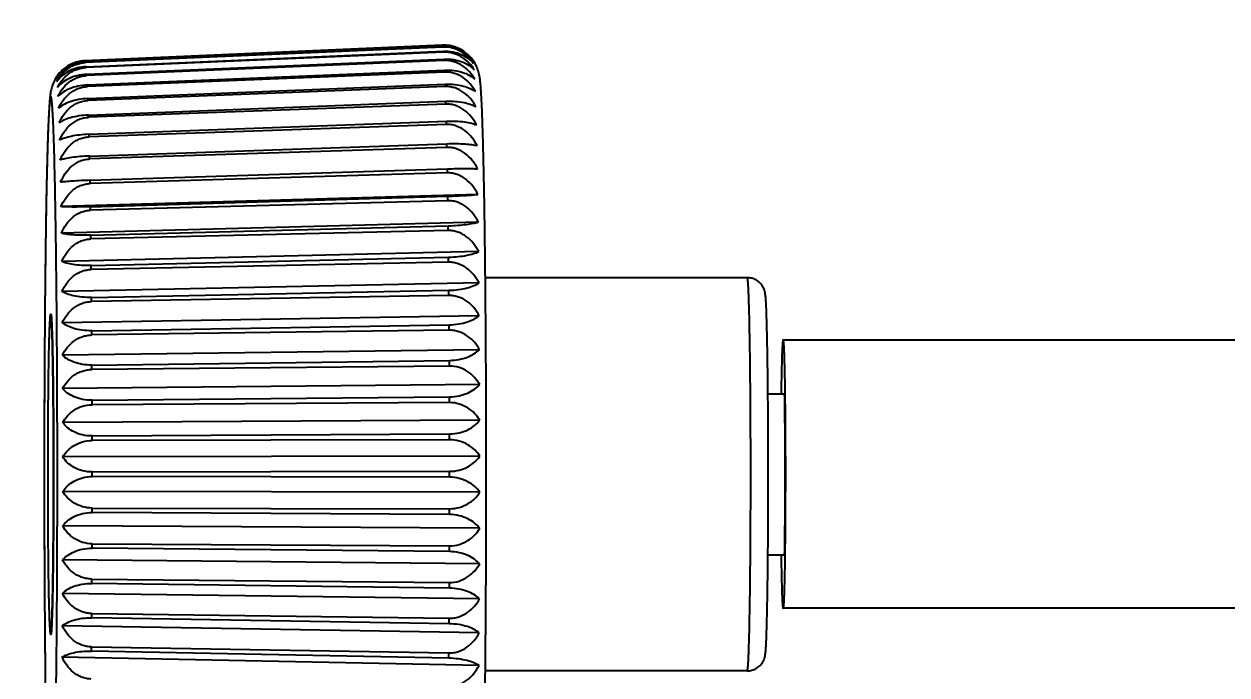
# Model space of a CAD drawing. Header units: millimetres. Extents: x 0 to 841, y 0 to 594.
# Drawn here: x 56.08 to 89.75, y 221.35 to 239.56 of the extents above; entities that cross this region are included whole.
import ezdxf

# ---------------------------------------------------------------- set-up
doc = ezdxf.new("R2010")
doc.units = ezdxf.units.MM
doc.header["$LTSCALE"] = 46.255
doc.layers.get('0').update_dxf_attribs({"linetype": 'CONTINUOUS'})
doc.layers.add('3_ALL_AXIS', color=7, linetype='CONTINUOUS')
doc.styles.get("Standard").update_dxf_attribs({"font": 'txt', "width": 0.8})
doc.dimstyles.new('DIMSTYLE_2', dxfattribs={"dimtxt": 2.5, "dimasz": 2.5, "dimexe": 2, "dimexo": 0.5, "dimtad": 1, "dimdec": 3, "dimdsep": 46, "dimtxsty": 'STANDARD', "dimblk": 'OPEN', "dimblk1": 'OPEN', "dimblk2": 'OPEN', "dimcen": 0.09, "dimadec": 0, "dimazin": 0, "dimtp": 0.5, "dimtm": 0.5, "dimtfac": 1, "dimtdec": 3, "dimtofl": 0, "dimtmove": 0, "dimatfit": 3, "dimldrblk": 'OPEN', "dimfxl": 1, "dimtolj": 1, "dimarcsym": 0})
doc.dimstyles.new('DIMSTYLE_3', dxfattribs={"dimtxt": 2.5, "dimasz": 2.5, "dimexe": 2, "dimexo": 0.5, "dimtad": 1, "dimdec": 3, "dimdsep": 46, "dimtxsty": 'STANDARD', "dimblk": 'OPEN', "dimblk1": 'OPEN', "dimblk2": 'OPEN', "dimcen": 0.09, "dimadec": 0, "dimazin": 0, "dimtp": 0.3, "dimtm": 0.3, "dimtfac": 1, "dimtdec": 3, "dimtofl": 0, "dimtmove": 0, "dimatfit": 3, "dimldrblk": 'OPEN', "dimfxl": 1, "dimtolj": 1, "dimarcsym": 0})

# ---------------------------------------------------------------- blocks, each defined once
blk = doc.blocks.new('_OPEN')
at = {"color": 0, "linetype": 'BYBLOCK'}
for p, q in [((0, 0), (-1, 0.2)), ((-1, -0.2), (0, 0)), ((-1, 0), (0, 0))]:
    blk.add_line(p, q, dxfattribs=at)
blk = doc.blocks.new('*D4')
at = {"color": 2, "linetype": 'CONTINUOUS'}
for p, q in [((98.928, 256.465), (45.306, 256.465)), ((47.306, 256.465), (47.306, 219.465)), ((47.306, 182.465), (47.306, 219.465)), ((215.98, 182.465), (45.306, 182.465))]:
    blk.add_line(p, q, dxfattribs=at)
at = {"color": 2, "linetype": 'CONTINUOUS', "xscale": 2.5, "yscale": 2.5, "zscale": 2.5}
for p, rotation in [((47.306, 256.465), 90), ((47.306, 182.465), 270)]:
    blk.add_blockref('_OPEN', p, dxfattribs=dict(at, rotation=rotation))
at = {"color": 2, "linetype": 'CONTINUOUS', "insert": (44.181, 216.465), "char_height": 2.5, "width": 10, "attachment_point": 2, "rotation": 90, "line_spacing_factor": 0.9}
blk.add_mtext('74\\P[2.9]', dxfattribs=at)
blk = doc.blocks.new('*D5')
at = {"color": 2, "linetype": 'CONTINUOUS'}
for p, q in [((98.998, 256.465), (35.381, 256.465)), ((37.381, 256.465), (37.381, 208.715)), ((37.381, 160.965), (37.381, 208.715)), ((209.211, 160.965), (35.381, 160.965))]:
    blk.add_line(p, q, dxfattribs=at)
at = {"color": 2, "linetype": 'CONTINUOUS', "xscale": 2.5, "yscale": 2.5, "zscale": 2.5}
for p, rotation in [((37.381, 256.465), 90), ((37.381, 160.965), 270)]:
    blk.add_blockref('_OPEN', p, dxfattribs=dict(at, rotation=rotation))
at = {"color": 2, "linetype": 'CONTINUOUS', "insert": (34.256, 207.715), "char_height": 2.5, "width": 10, "attachment_point": 2, "rotation": 90, "line_spacing_factor": 0.9}
blk.add_mtext('95,5\\P[3.8]', dxfattribs=at)
blk = doc.blocks.new('*D7')
at = {"color": 2, "linetype": 'CONTINUOUS'}
for p, q in [((117.517, 436.465), (24.788, 436.465)), ((26.788, 436.465), (26.788, 298.715)), ((26.788, 160.965), (26.788, 298.715)), ((209.211, 160.965), (24.788, 160.965))]:
    blk.add_line(p, q, dxfattribs=at)
at = {"color": 2, "linetype": 'CONTINUOUS', "xscale": 2.5, "yscale": 2.5, "zscale": 2.5}
for p, rotation in [((26.788, 436.465), 90), ((26.788, 160.965), 270)]:
    blk.add_blockref('_OPEN', p, dxfattribs=dict(at, rotation=rotation))
at = {"color": 2, "linetype": 'CONTINUOUS', "insert": (23.663, 297.715), "char_height": 2.5, "width": 12, "attachment_point": 2, "rotation": 90, "line_spacing_factor": 0.9}
blk.add_mtext('275,5\\P[10.8]', dxfattribs=at)

msp = doc.modelspace()

# ---------------------------------------------------------------- linework, layer by layer
at = {"color": 7, "linetype": 'CONTINUOUS'}
for p, q in [((67.78499, 238.96929), (57.78776, 238.53286)), ((57.80316, 238.49434), (67.80197, 238.93082)), ((67.80482, 238.91655), (57.80535, 238.48334)), ((57.82063, 238.36808), (67.82011, 238.80121)), ((67.82292, 238.77277), (57.8228, 238.34616)), ((67.78657, 238.96936), (67.78499, 238.96929)), ((67.80482, 238.91655), (67.80197, 238.93082)), ((57.83785, 238.15504), (67.83798, 238.58152)), ((67.84074, 238.53914), (57.83998, 238.12237)), ((57.85467, 237.85683), (67.85545, 238.27343)), ((67.85813, 238.21742), (57.85674, 237.81366)), ((57.85674, 237.81366), (57.85467, 237.85683)), ((57.87098, 237.47574), (67.87238, 237.87927)), ((67.87497, 237.81006), (57.87298, 237.42239)), ((67.87497, 237.81006), (67.87238, 237.87927)), ((57.87298, 237.42239), (57.87098, 237.47574)), ((57.88665, 237.01465), (67.88865, 237.40205)), ((67.89113, 237.32017), (67.88865, 237.40205)), ((67.89113, 237.32017), (57.88856, 236.95153)), ((56.89841, 236.78989), (56.89815, 236.79584)), ((57.88856, 236.95153), (57.88665, 237.01465)), ((57.90155, 236.47708), (67.90413, 236.8454)), ((67.90647, 236.75147), (57.90336, 236.40467)), ((67.90647, 236.75147), (67.90413, 236.8454)), ((57.90336, 236.40467), (57.90155, 236.47708)), ((57.91558, 235.86712), (67.91871, 236.21356)), ((67.9209, 236.10829), (57.91727, 235.78597)), ((67.9209, 236.10829), (67.91871, 236.21356)), ((57.91727, 235.78597), (57.91558, 235.86712)), ((57.92863, 235.18941), (67.93227, 235.51133)), ((67.93429, 235.39553), (57.93019, 235.10014)), ((67.93429, 235.39553), (67.93227, 235.51133)), ((57.93019, 235.10014), (57.92863, 235.18941)), ((68.78811, 234.79621), (57.11468, 234.45203)), ((57.9406, 234.4491), (67.94471, 234.74406)), ((67.94654, 234.61861), (67.94471, 234.74406)), ((57.94202, 234.3524), (57.9406, 234.4491)), ((67.94654, 234.61861), (57.94202, 234.3524)), ((68.79945, 234.02158), (57.12552, 233.71144)), ((57.9514, 233.65185), (67.95593, 233.91758)), ((67.95757, 233.78344), (57.95266, 233.54844)), ((67.95757, 233.78344), (67.95593, 233.91758)), ((57.95266, 233.54844), (57.9514, 233.65185)), ((68.80958, 233.19324), (57.1352, 232.9195)), ((57.96095, 232.8037), (67.96586, 233.0382)), ((67.96728, 232.89637), (67.96586, 233.0382)), ((57.96205, 232.69437), (57.96095, 232.8037)), ((67.96728, 232.89637), (57.96205, 232.69437)), ((68.8184, 232.3175), (57.14364, 232.08226)), ((57.96916, 231.91112), (67.97441, 232.11259)), ((67.97561, 231.96417), (67.97441, 232.11259)), ((57.97009, 231.7967), (57.96916, 231.91112)), ((67.97561, 231.96417), (57.97009, 231.7967)), ((68.82586, 231.40103), (57.15077, 231.20606)), ((57.97599, 230.98089), (67.98152, 231.14781)), ((67.98249, 230.99393), (57.97675, 230.86227)), ((67.98249, 230.99393), (67.98152, 231.14781)), ((57.97675, 230.86227), (57.97599, 230.98089)), ((68.83189, 230.4508), (57.15654, 230.2976)), ((57.98138, 230.02011), (67.98713, 230.1512)), ((57.98195, 229.89817), (57.98138, 230.02011)), ((67.98787, 229.99302), (57.98195, 229.89817)), ((67.98787, 229.99302), (67.98713, 230.1512)), ((68.83646, 229.47404), (57.1609, 229.36377)), ((57.98528, 229.03607), (67.99121, 229.13035)), ((57.98567, 228.91175), (57.98528, 229.03607)), ((67.9917, 228.96907), (67.99121, 229.13035)), ((76.90539, 229.21521), (77.36193, 229.21521)), ((67.9917, 228.96907), (57.98567, 228.91175)), ((68.83953, 228.47818), (57.16383, 228.41169)), ((57.98768, 228.03628), (67.99372, 228.09301)), ((57.98787, 227.91052), (57.98768, 228.03628)), ((67.99397, 227.92987), (67.99372, 228.09301)), ((67.99397, 227.92987), (57.98787, 227.91052)), ((68.84106, 227.47082), (57.1653, 227.44859)), ((57.98854, 227.02833), (67.99464, 227.04709)), ((57.98855, 226.96521), (57.98854, 227.02833)), ((57.98854, 226.90209), (57.98855, 226.96521)), ((67.99464, 226.96521), (67.99464, 227.04709)), ((67.99464, 226.88333), (67.99464, 226.96521)), ((67.99464, 226.88333), (57.98854, 226.90209)), ((68.84106, 226.4596), (57.1653, 226.48182)), ((57.98768, 225.89414), (57.98787, 226.0199)), ((57.98787, 226.0199), (67.99397, 226.00055)), ((67.99372, 225.83741), (67.99397, 226.00055)), ((67.99372, 225.83741), (57.98768, 225.89414)), ((68.83953, 225.45223), (57.16383, 225.51873)), ((57.98528, 224.89435), (57.98567, 225.01867)), ((57.98567, 225.01867), (67.9917, 224.96135)), ((67.99121, 224.80007), (67.9917, 224.96135)), ((67.99121, 224.80007), (57.98528, 224.89435)), ((76.90539, 224.71521), (77.36193, 224.71521)), ((68.83646, 224.45638), (57.1609, 224.56665)), ((57.98138, 223.91031), (57.98195, 224.03225)), ((57.98195, 224.03225), (67.98787, 223.9374)), ((67.98713, 223.77921), (67.98787, 223.9374)), ((68.83189, 223.47962), (57.15654, 223.63282)), ((67.98713, 223.77921), (57.98138, 223.91031)), ((57.97599, 222.94953), (57.97675, 223.06815)), ((67.98152, 222.7826), (57.97599, 222.94953)), ((57.97675, 223.06815), (67.98249, 222.93649)), ((67.98152, 222.7826), (67.98249, 222.93649)), ((68.82586, 222.52939), (57.15077, 222.72435)), ((57.96916, 222.0193), (57.97009, 222.13371)), ((67.97441, 221.81782), (57.96916, 222.0193)), ((57.97009, 222.13371), (67.97561, 221.96624)), ((67.97441, 221.81782), (67.97561, 221.96624)), ((68.8184, 221.61292), (57.14364, 221.84816))]:
    msp.add_line(p, q, dxfattribs=at)
for centre, radius, start, end in [((67.82991, 237.97414), 0.99616, 83.498348, 92.49369), ((64.11604, 238.42023), 3.72361, 5.43273, 5.872437), ((67.82977, 237.97251), 0.9978, 81.717517, 83.501326), ((67.82946, 237.97064), 0.9997, 76.629766, 81.715154), ((67.83001, 237.973), 0.99727, 76.410524, 76.628949), ((57.33462, 238.39516), 0.47892, 10.610265, 11.95251), ((55.71318, 237.77051), 12.15189, 3.626463, 3.826731), ((67.82486, 237.96113), 1.01057, 35.263323, 35.380226), ((54.26407, 238.005), 3.57505, 5.476064, 5.829103), ((46.18246, 237.37948), 11.68116, 3.646297, 3.806898), ((40.01837, 236.91057), 27.87042, 2.687596, 2.802874), ((57.83328, 237.52453), 1.00974, 148.294889, 149.026318)]:
    msp.add_arc(centre, radius, start, end, dxfattribs=at)
for points, knots in [([(67.80197, 238.93082), (67.89218, 238.93476), (68.06853, 238.92049), (68.30871, 238.83787), (68.50445, 238.71034), (68.60608, 238.60202), (68.64778, 238.54553)], [0, 0, 0, 0, 0.280692, 0.54309921, 0.78172855, 1, 1, 1, 1]), ([(68.66536, 238.4574), (68.62234, 238.52299), (68.51947, 238.64873), (68.35533, 238.77388), (68.20233, 238.84939), (68.03268, 238.90599), (67.89562, 238.92048), (67.80482, 238.91655)], [0, 0, 0, 0, 0.23108152, 0.47431854, 0.60155884, 0.73227322, 1, 1, 1, 1]), ([(67.82011, 238.80121), (67.91022, 238.80512), (68.08522, 238.79315), (68.32452, 238.72038), (68.52018, 238.6069), (68.62324, 238.50875), (68.66536, 238.4574)], [0, 0, 0, 0, 0.28687393, 0.5521962, 0.78875957, 1, 1, 1, 1]), ([(68.68275, 238.2818), (68.64009, 238.35124), (68.53835, 238.48438), (68.33952, 238.64708), (68.09528, 238.75559), (67.91381, 238.77665), (67.82292, 238.77277)], [0, 0, 0, 0, 0.23603371, 0.48100892, 0.73654686, 1, 1, 1, 1]), ([(68.64778, 238.54553), (68.6157, 238.59078), (68.54231, 238.67838), (68.40815, 238.79237), (68.24757, 238.88533), (68.12735, 238.92712), (68.06433, 238.94236)], [0, 0, 0, 0, 0.23112595, 0.47368477, 0.72986686, 1, 1, 1, 1]), ([(57.78651, 238.53303), (57.7026, 238.52937), (57.53547, 238.5008), (57.30558, 238.39793), (57.11358, 238.24652), (57.01457, 238.12051), (56.97422, 238.05519)], [0, 0, 0, 0, 0.2575463, 0.51349154, 0.76457272, 1, 1, 1, 1]), ([(56.98052, 238.03655), (57.0166, 238.10118), (57.10667, 238.2271), (57.28962, 238.3843), (57.5218, 238.49696), (57.69746, 238.52892), (57.78776, 238.53286)], [0, 0, 0, 0, 0.22486719, 0.46564348, 0.72540742, 1, 1, 1, 1]), ([(57.80316, 238.49434), (57.71263, 238.49039), (57.537, 238.46056), (57.3024, 238.35728), (57.11452, 238.21325), (57.01912, 238.09654), (56.98052, 238.03655)], [0, 0, 0, 0, 0.27861509, 0.54101463, 0.7806598, 1, 1, 1, 1]), ([(56.99733, 237.95229), (57.03325, 238.02118), (57.12243, 238.15522), (57.30512, 238.32402), (57.53776, 238.44521), (57.71486, 238.47942), (57.80535, 238.48334)], [0, 0, 0, 0, 0.23071719, 0.47355193, 0.73102222, 1, 1, 1, 1]), ([(67.83798, 238.58152), (67.92802, 238.58536), (68.10174, 238.57573), (68.34003, 238.51321), (68.5354, 238.41465), (68.64007, 238.32762), (68.68275, 238.2818)], [0, 0, 0, 0, 0.29326585, 0.56171561, 0.79623507, 1, 1, 1, 1]), ([(68.69979, 238.02008), (68.65745, 238.09289), (68.55668, 238.23245), (68.35868, 238.4044), (68.15554, 238.50019), (67.97831, 238.53719), (67.88653, 238.54105), (67.84074, 238.53914)], [0, 0, 0, 0, 0.23994257, 0.48611671, 0.73976764, 0.86944649, 1, 1, 1, 1]), ([(69.02082, 226.96521), (69.02082, 227.67897), (69.01847, 229.0794), (69.00796, 231.11338), (68.99339, 232.72287), (68.9782, 233.91295), (68.96574, 234.7123), (68.95201, 235.4385), (68.93712, 236.08505), (68.92123, 236.64656), (68.90441, 237.1193), (68.88888, 237.45695), (68.87522, 237.68265), (68.86495, 237.82171), (68.85311, 237.94785), (68.83591, 238.08203), (68.8065, 238.22171), (68.74839, 238.38422), (68.69025, 238.48765), (68.65, 238.54457)], [0, 0, 0, 0, 0.18423561, 0.36147952, 0.52501751, 0.5996925, 0.66868933, 0.73137076, 0.78717271, 0.83562027, 0.87636499, 0.90927099, 0.92286305, 0.93472889, 0.94526157, 0.95556211, 0.96963992, 0.98200514, 1, 1, 1, 1]), ([(57.82063, 238.36808), (57.73027, 238.36417), (57.55599, 238.33693), (57.32183, 238.2437), (57.13352, 238.11375), (57.03646, 238.00714), (56.99733, 237.95229)], [0, 0, 0, 0, 0.28500114, 0.55024614, 0.78770024, 1, 1, 1, 1]), ([(57.01394, 237.78441), (57.04976, 237.8571), (57.13821, 237.99825), (57.28892, 238.14603), (57.43384, 238.23986), (57.55548, 238.2957), (57.68628, 238.33311), (57.77709, 238.34421), (57.8228, 238.34616)], [0, 0, 0, 0, 0.23541728, 0.47972656, 0.6062476, 0.73552284, 0.86707721, 1, 1, 1, 1]), ([(57.83785, 238.15504), (57.74765, 238.15119), (57.57469, 238.12669), (57.34113, 238.04408), (57.15261, 237.92923), (57.05373, 237.8337), (57.01394, 237.78441)], [0, 0, 0, 0, 0.29176511, 0.56010251, 0.79531133, 1, 1, 1, 1]), ([(57.03024, 237.5342), (57.06601, 237.61017), (57.15404, 237.7575), (57.3361, 237.94527), (57.53002, 238.05751), (57.70322, 238.10902), (57.79424, 238.12046), (57.83998, 238.12237)], [0, 0, 0, 0, 0.23981458, 0.48585764, 0.73950053, 0.86926791, 1, 1, 1, 1]), ([(67.85545, 238.27343), (67.94542, 238.27718), (68.11823, 238.26976), (68.41135, 238.20578), (68.60547, 238.10676), (68.69979, 238.02008)], [0, 0, 0, 0, 0.3003684, 0.57270733, 1, 1, 1, 1]), ([(68.71638, 237.67422), (68.6743, 237.7499), (68.57438, 237.89488), (68.37705, 238.0747), (68.17349, 238.17573), (67.99584, 238.21496), (67.90393, 238.21927), (67.85813, 238.21742)], [0, 0, 0, 0, 0.24334315, 0.4907137, 0.74298371, 0.87118425, 1, 1, 1, 1]), ([(56.96752, 238.04419), (56.93585, 237.99143), (56.89095, 237.89847), (56.84524, 237.75341), (56.82085, 237.62682), (56.8054, 237.50026), (56.79429, 237.37764), (56.78455, 237.24193), (56.77155, 237.02236), (56.75673, 236.6951), (56.74068, 236.23825), (56.72553, 235.69718), (56.71134, 235.07549), (56.69825, 234.3783), (56.68639, 233.61179), (56.67193, 232.47202), (56.65806, 230.93187), (56.64806, 228.98652), (56.64582, 227.64753), (56.64582, 226.96521)], [0, 0, 0, 0, 0.0166166, 0.02768955, 0.0410013, 0.0513589, 0.06211531, 0.0742426, 0.08809987, 0.1215092, 0.16270306, 0.21154029, 0.26767187, 0.33062499, 0.399839, 0.47468124, 0.63842571, 0.81574981, 1, 1, 1, 1]), ([(57.85467, 237.85683), (57.76464, 237.85308), (57.59271, 237.83129), (57.30469, 237.74306), (57.11837, 237.6283), (57.03024, 237.5342)], [0, 0, 0, 0, 0.29940572, 0.57163227, 1, 1, 1, 1]), ([(57.0461, 237.20354), (57.08186, 237.28228), (57.16955, 237.43474), (57.35144, 237.6298), (57.54602, 237.74681), (57.71979, 237.80014), (57.81098, 237.81181), (57.85674, 237.81366)], [0, 0, 0, 0, 0.24329429, 0.49065123, 0.74294013, 0.87115646, 1, 1, 1, 1]), ([(67.87238, 237.87927), (67.96231, 237.8829), (68.13384, 237.87792), (68.37002, 237.83662), (68.56408, 237.76967), (68.67212, 237.70771), (68.71638, 237.67422)], [0, 0, 0, 0, 0.30573459, 0.58062168, 0.81146844, 1, 1, 1, 1]), ([(68.73237, 237.24687), (68.69053, 237.32489), (68.59132, 237.4743), (68.39461, 237.66056), (68.19079, 237.76597), (68.01279, 237.80712), (67.92078, 237.81184), (67.87497, 237.81006)], [0, 0, 0, 0, 0.24605009, 0.49440077, 0.74558372, 0.87259393, 1, 1, 1, 1]), ([(56.89815, 236.79584), (56.89494, 236.86844), (56.88859, 237.00124), (56.8781, 237.18162), (56.86749, 237.3242), (56.85813, 237.41915), (56.85001, 237.47573), (56.84524, 237.50106), (56.84118, 237.51636), (56.83848, 237.52433), (56.83576, 237.52985), (56.83307, 237.53347), (56.82933, 237.53436), (56.82619, 237.53161), (56.82359, 237.52706), (56.82085, 237.52013), (56.81813, 237.51086), (56.81538, 237.49916), (56.81262, 237.48503), (56.80867, 237.46138), (56.8039, 237.42572), (56.79845, 237.37565), (56.79302, 237.31596), (56.78759, 237.2467), (56.78219, 237.16793), (56.77683, 237.07972), (56.77151, 236.98215), (56.76419, 236.83364), (56.75533, 236.62534), (56.74531, 236.34875), (56.73559, 236.03746), (56.72619, 235.69259), (56.71717, 235.31544), (56.70529, 234.75215), (56.69185, 233.97874), (56.67816, 232.97574), (56.66666, 231.88388), (56.65752, 230.71929), (56.65089, 229.4992), (56.64687, 228.24164), (56.64597, 227.39279), (56.64597, 226.96521)], [0, 0, 0, 0, 0.01925497, 0.03523185, 0.04787449, 0.05714238, 0.06050453, 0.06302011, 0.06396354, 0.06470118, 0.06524048, 0.06560193, 0.06585419, 0.06615387, 0.06661122, 0.06726059, 0.06811327, 0.06917391, 0.07044475, 0.07192698, 0.07552745, 0.07997619, 0.08527142, 0.09140943, 0.09838529, 0.10619326, 0.11482629, 0.1242769, 0.14559549, 0.17007148, 0.19761514, 0.22812512, 0.26148893, 0.29758342, 0.37742165, 0.46646103, 0.56338599, 0.66676429, 0.77506808, 0.88669622, 1, 1, 1, 1]), ([(57.87098, 237.47574), (57.78109, 237.47211), (57.61055, 237.45335), (57.37846, 237.39321), (57.19036, 237.31087), (57.08758, 237.24044), (57.0461, 237.20354)], [0, 0, 0, 0, 0.3055829, 0.58048601, 0.81138423, 1, 1, 1, 1]), ([(57.06139, 236.79497), (57.09718, 236.87593), (57.18455, 237.03243), (57.33617, 237.1996), (57.4826, 237.30534), (57.6046, 237.36754), (57.73587, 237.40882), (57.8272, 237.42061), (57.87298, 237.42239)], [0, 0, 0, 0, 0.24585587, 0.49407675, 0.61958526, 0.74585774, 0.87274906, 1, 1, 1, 1]), ([(67.88865, 237.40205), (67.97855, 237.40553), (68.14924, 237.40286), (68.38446, 237.37235), (68.5776, 237.32162), (68.68712, 237.27348), (68.73237, 237.24687)], [0, 0, 0, 0, 0.31118234, 0.58903363, 0.81843078, 1, 1, 1, 1]), ([(68.74765, 236.74126), (68.70602, 236.82108), (68.60752, 236.97385), (68.4437, 237.13327), (68.28952, 237.23028), (68.16315, 237.28456), (68.02903, 237.31677), (67.93694, 237.32186), (67.89113, 237.32017)], [0, 0, 0, 0, 0.2478835, 0.49679688, 0.62207397, 0.74774844, 0.87376389, 1, 1, 1, 1]), ([(57.01488, 226.96521), (57.01488, 228.00068), (57.01107, 229.52509), (56.99774, 231.50455), (56.98433, 232.85966), (56.96765, 234.08387), (56.94817, 235.14999), (56.92635, 236.03436), (56.9085, 236.56063), (56.89841, 236.78989)], [0, 0, 0, 0, 0.3161476, 0.46542812, 0.60437569, 0.72990615, 0.83923395, 0.92993457, 1, 1, 1, 1]), ([(57.88665, 237.01465), (57.7969, 237.01117), (57.62736, 236.99537), (57.39602, 236.94686), (57.20851, 236.88143), (57.10394, 236.82497), (57.06139, 236.79497)], [0, 0, 0, 0, 0.31201873, 0.59008539, 0.81911671, 1, 1, 1, 1]), ([(57.076, 236.31158), (57.11185, 236.39419), (57.19914, 236.55371), (57.35102, 236.72467), (57.49781, 236.8327), (57.61993, 236.89608), (57.75132, 236.93801), (57.84276, 236.94984), (57.88856, 236.95153)], [0, 0, 0, 0, 0.24788408, 0.49688062, 0.62219676, 0.74788312, 0.87385928, 1, 1, 1, 1]), ([(67.90413, 236.8454), (67.99402, 236.84871), (68.16408, 236.84832), (68.39849, 236.82863), (68.59075, 236.79415), (68.70139, 236.76044), (68.74765, 236.74126)], [0, 0, 0, 0, 0.31560885, 0.59595558, 0.82426257, 1, 1, 1, 1]), ([(68.76211, 236.16125), (68.72065, 236.24231), (68.62262, 236.39745), (68.45904, 236.55995), (68.30487, 236.65902), (68.17856, 236.71452), (68.04444, 236.74763), (67.9523, 236.75306), (67.90647, 236.75147)], [0, 0, 0, 0, 0.24921014, 0.49863718, 0.6237921, 0.7490857, 0.8744975, 1, 1, 1, 1]), ([(57.90155, 236.47708), (57.81192, 236.47378), (57.64319, 236.46097), (57.41253, 236.42423), (57.2257, 236.37585), (57.11969, 236.33412), (57.076, 236.31158)], [0, 0, 0, 0, 0.31759739, 0.59844707, 0.82593535, 1, 1, 1, 1]), ([(57.08982, 235.75706), (57.12575, 235.84076), (57.21308, 236.00222), (57.36523, 236.17558), (57.51232, 236.28501), (57.63454, 236.34906), (57.76604, 236.39131), (57.85756, 236.40308), (57.90336, 236.40467)], [0, 0, 0, 0, 0.24924369, 0.49874018, 0.62392123, 0.74921616, 0.87458839, 1, 1, 1, 1]), ([(67.91871, 236.21356), (68.00861, 236.21667), (68.17828, 236.21854), (68.41209, 236.20965), (68.60366, 236.19136), (68.71498, 236.17245), (68.76211, 236.16125)], [0, 0, 0, 0, 0.31864232, 0.60077628, 0.82840105, 1, 1, 1, 1]), ([(68.77563, 235.51125), (68.73431, 235.593), (68.63663, 235.74946), (68.4733, 235.91373), (68.3192, 236.01402), (68.19298, 236.07031), (68.0589, 236.10404), (67.96673, 236.10977), (67.9209, 236.10829)], [0, 0, 0, 0, 0.24990515, 0.49960757, 0.62470025, 0.74979227, 0.87488799, 1, 1, 1, 1]), ([(57.91558, 235.86712), (57.82605, 235.86402), (57.6579, 235.85424), (57.42776, 235.82934), (57.24152, 235.79803), (57.13453, 235.77152), (57.08982, 235.75706)], [0, 0, 0, 0, 0.32185728, 0.60483517, 0.83118428, 1, 1, 1, 1]), ([(57.10275, 235.13564), (57.13878, 235.21981), (57.22624, 235.38212), (57.37866, 235.55648), (57.52599, 235.66642), (57.64832, 235.73064), (57.77991, 235.77287), (57.87147, 235.7845), (57.91727, 235.78597)], [0, 0, 0, 0, 0.24988141, 0.49962188, 0.62473777, 0.74984148, 0.87492369, 1, 1, 1, 1]), ([(67.93227, 235.51133), (68.10173, 235.51678), (68.33525, 235.52116), (68.61643, 235.51805), (68.72802, 235.51405), (68.77563, 235.51125)], [0, 0, 0, 0, 0.60299889, 0.83037731, 1, 1, 1, 1]), ([(68.78811, 234.79621), (68.74692, 234.87808), (68.64947, 235.03479), (68.48639, 235.19948), (68.33246, 235.30019), (68.20632, 235.35681), (68.0723, 235.39091), (67.98013, 235.39688), (67.93429, 235.39553)], [0, 0, 0, 0, 0.24992295, 0.49965939, 0.6247638, 0.74985575, 0.87493226, 1, 1, 1, 1]), ([(57.92863, 235.18941), (57.76079, 235.18401), (57.53075, 235.17358), (57.25559, 235.15253), (57.14812, 235.14147), (57.10275, 235.13564)], [0, 0, 0, 0, 0.60855861, 0.83423283, 1, 1, 1, 1]), ([(57.11468, 234.45203), (57.15083, 234.53609), (57.23854, 234.69816), (57.39123, 234.87211), (57.53873, 234.98165), (57.66116, 235.04554), (57.79282, 235.08742), (57.88439, 235.09879), (57.93019, 235.10014)], [0, 0, 0, 0, 0.24986896, 0.49957744, 0.62468107, 0.7497833, 0.87488234, 1, 1, 1, 1]), ([(67.94471, 234.74406), (68.11435, 234.74906), (68.34803, 234.7591), (68.62904, 234.77957), (68.74055, 234.79047), (68.78811, 234.79621)], [0, 0, 0, 0, 0.60240017, 0.82996079, 1, 1, 1, 1]), ([(57.9406, 234.4491), (57.77292, 234.44416), (57.54303, 234.4404), (57.26767, 234.44451), (57.16011, 234.44898), (57.11468, 234.45203)], [0, 0, 0, 0, 0.60917735, 0.8346624, 1, 1, 1, 1]), ([(68.79945, 234.02158), (68.75835, 234.10298), (68.66102, 234.2589), (68.49822, 234.42267), (68.34451, 234.52295), (68.21848, 234.57946), (68.08453, 234.61365), (67.99239, 234.61983), (67.94654, 234.61861)], [0, 0, 0, 0, 0.24928107, 0.4988093, 0.62399318, 0.74927808, 0.87462931, 1, 1, 1, 1]), ([(57.12552, 233.71144), (57.16183, 233.7948), (57.24988, 233.95553), (57.40285, 234.12767), (57.55045, 234.23591), (57.67298, 234.29897), (57.80468, 234.34015), (57.89622, 234.35118), (57.94202, 234.3524)], [0, 0, 0, 0, 0.24918292, 0.49859076, 0.62374109, 0.74903533, 0.87446009, 1, 1, 1, 1]), ([(57.9514, 233.65185), (57.86199, 233.64947), (57.69408, 233.64895), (57.4639, 233.65976), (57.27762, 233.67967), (57.17038, 233.69967), (57.12552, 233.71144)], [0, 0, 0, 0, 0.3232663, 0.60658655, 0.83238015, 1, 1, 1, 1]), ([(67.95593, 233.91758), (68.04598, 233.91997), (68.21593, 233.92851), (68.44977, 233.95175), (68.64136, 233.98181), (68.75246, 234.00752), (68.79945, 234.02158)], [0, 0, 0, 0, 0.31727087, 0.59907553, 0.82723147, 1, 1, 1, 1]), ([(68.80958, 233.19324), (68.76854, 233.27362), (68.67121, 233.42768), (68.50869, 233.58919), (68.35528, 233.68823), (68.22935, 233.74419), (68.0955, 233.77819), (68.00342, 233.78451), (67.95757, 233.78344)], [0, 0, 0, 0, 0.24797599, 0.49705434, 0.62238623, 0.74805774, 0.87397814, 1, 1, 1, 1]), ([(57.1352, 232.9195), (57.17167, 233.00159), (57.26017, 233.15989), (57.41341, 233.32883), (57.56105, 233.43487), (57.68367, 233.4966), (57.8154, 233.53677), (57.90688, 233.54736), (57.95266, 233.54844)], [0, 0, 0, 0, 0.24781493, 0.49665465, 0.62191341, 0.74759594, 0.87365702, 1, 1, 1, 1]), ([(67.96586, 233.0382), (68.05599, 233.04031), (68.2265, 233.05101), (68.46091, 233.08489), (68.65317, 233.13102), (68.76346, 233.17133), (68.80958, 233.19324)], [0, 0, 0, 0, 0.31347561, 0.59332676, 0.82248693, 1, 1, 1, 1]), ([(57.96095, 232.8037), (57.87151, 232.8016), (57.70316, 232.8042), (57.4724, 232.82701), (57.28546, 232.86409), (57.17905, 232.89952), (57.1352, 232.9195)], [0, 0, 0, 0, 0.31977822, 0.60112384, 0.82773195, 1, 1, 1, 1]), ([(57.14364, 232.08226), (57.1803, 232.16249), (57.26936, 232.31729), (57.42286, 232.48165), (57.57045, 232.58463), (57.69316, 232.64455), (57.82489, 232.68337), (57.91628, 232.69345), (57.96205, 232.69437)], [0, 0, 0, 0, 0.24575037, 0.49375668, 0.61919033, 0.74546213, 0.87247286, 1, 1, 1, 1]), ([(68.8184, 232.3175), (68.7774, 232.3963), (68.67983, 232.54749), (68.48529, 232.73724), (68.28272, 232.84639), (68.10514, 232.89086), (68.01314, 232.8973), (67.96728, 232.89637)], [0, 0, 0, 0, 0.24618131, 0.49475314, 0.74600686, 0.87288477, 1, 1, 1, 1]), ([(76.91472, 226.96521), (76.91472, 227.31043), (76.91351, 227.98602), (76.90894, 228.81673), (76.9034, 229.44839), (76.89852, 229.88538), (76.89288, 230.29098), (76.88655, 230.66092), (76.8796, 230.99139), (76.87209, 231.27918), (76.86412, 231.52194), (76.85563, 231.71896), (76.84761, 231.85552), (76.83972, 231.94619), (76.83189, 232.01215), (76.81893, 232.07926), (76.79344, 232.15703), (76.7495, 232.2424), (76.67562, 232.33169), (76.57477, 232.40616), (76.45575, 232.45421), (76.37016, 232.46521), (76.32746, 232.46521)], [0, 0, 0, 0, 0.17894494, 0.35018958, 0.43060347, 0.50638146, 0.57671609, 0.64086582, 0.69816614, 0.74805165, 0.79009193, 0.82406911, 0.850271, 0.86098926, 0.87124171, 0.88469737, 0.89633385, 0.91356405, 0.93415359, 0.95584072, 0.97786538, 1, 1, 1, 1]), ([(76.42344, 226.96521), (76.42344, 227.32287), (76.42255, 227.85507), (76.4195, 228.55665), (76.41635, 229.06321), (76.41236, 229.54957), (76.40756, 230.01104), (76.40201, 230.44318), (76.39576, 230.84182), (76.38888, 231.20313), (76.38143, 231.52363), (76.37457, 231.76376), (76.36873, 231.93317), (76.36446, 232.04248), (76.36011, 232.13956), (76.35569, 232.22418), (76.35123, 232.29613), (76.34674, 232.35525), (76.34227, 232.40138), (76.33826, 232.4317), (76.33492, 232.44927), (76.33255, 232.45769), (76.33067, 232.46282), (76.32842, 232.46521), (76.32746, 232.46521)], [0, 0, 0, 0, 0.19494876, 0.29007534, 0.38240874, 0.47106073, 0.55517778, 0.63395028, 0.70662013, 0.77248818, 0.83092105, 0.88135743, 0.90342281, 0.92331389, 0.94098379, 0.95639023, 0.96949771, 0.98027632, 0.98870374, 0.99476749, 0.99691445, 0.99847776, 0.99947673, 1, 1, 1, 1]), ([(57.96916, 231.91112), (57.87968, 231.90931), (57.71064, 231.91506), (57.47911, 231.94988), (57.29137, 232.00422), (57.18633, 232.05467), (57.14364, 232.08226)], [0, 0, 0, 0, 0.31474619, 0.59336018, 0.8212475, 1, 1, 1, 1]), ([(67.97441, 232.11259), (68.06463, 232.11441), (68.23593, 232.12724), (68.47111, 232.17169), (68.66418, 232.23385), (68.77328, 232.28831), (68.8184, 232.3175)], [0, 0, 0, 0, 0.30848644, 0.58577597, 0.81628977, 1, 1, 1, 1]), ([(57.15077, 231.20606), (57.18764, 231.28388), (57.2775, 231.43417), (57.46228, 231.62495), (57.65861, 231.73728), (57.83307, 231.78644), (57.92435, 231.79594), (57.97009, 231.7967)], [0, 0, 0, 0, 0.24314826, 0.49024169, 0.74244185, 0.87081301, 1, 1, 1, 1]), ([(68.82586, 231.40103), (68.78486, 231.47769), (68.68704, 231.62495), (68.49246, 231.80922), (68.29048, 231.91501), (68.11336, 231.95845), (68.02147, 231.96494), (67.97561, 231.96417)], [0, 0, 0, 0, 0.2435167, 0.4911576, 0.74350372, 0.8715389, 1, 1, 1, 1]), ([(56.75218, 226.96521), (56.75218, 227.29776), (56.75343, 227.9462), (56.75815, 228.7413), (56.76388, 229.34053), (56.76889, 229.74885), (56.77465, 230.12215), (56.78107, 230.45575), (56.78714, 230.70697), (56.79237, 230.88499), (56.79624, 231.00028), (56.8002, 231.10288), (56.80425, 231.19245), (56.80836, 231.26873), (56.812, 231.32385), (56.81502, 231.36112), (56.81715, 231.3839), (56.81929, 231.40322), (56.82141, 231.41904), (56.82355, 231.43139), (56.82536, 231.43943), (56.82703, 231.44416), (56.82809, 231.44662), (56.83045, 231.44921), (56.83277, 231.44659), (56.83384, 231.44411), (56.83551, 231.43937), (56.83732, 231.4313), (56.83946, 231.41892), (56.84158, 231.40307), (56.84468, 231.37498), (56.84659, 231.35215), (56.84785, 231.33577)], [0, 0, 0, 0, 0.21682099, 0.42277308, 0.51841, 0.60752915, 0.68901046, 0.76183, 0.82507318, 0.85285092, 0.87794706, 0.90028359, 0.91979058, 0.93640802, 0.95008571, 0.95580915, 0.96078388, 0.96500713, 0.96847706, 0.97119453, 0.97316477, 0.97387487, 0.97440843, 0.97501816, 0.97563209, 0.97616864, 0.97688189, 0.97885862, 0.98158264, 0.98505915, 0.98928898, 1, 1, 1, 1]), ([(56.90859, 226.96521), (56.90859, 227.23094), (56.90778, 227.75386), (56.90418, 228.51715), (56.89831, 229.23048), (56.8904, 229.87073), (56.882, 230.34877), (56.87419, 230.67898), (56.86838, 230.88212), (56.86233, 231.05235), (56.8564, 231.1869), (56.85065, 231.28009), (56.84697, 231.32805), (56.84497, 231.3437)], [0, 0, 0, 0, 0.18202843, 0.35820843, 0.52286996, 0.67068741, 0.79681691, 0.85038216, 0.89694945, 0.93603046, 0.96706865, 0.98919337, 1, 1, 1, 1]), ([(56.84785, 231.33577), (56.85037, 231.30268), (56.85501, 231.22639), (56.86389, 231.03479), (56.87363, 230.72521), (56.88371, 230.27629), (56.89241, 229.73383), (56.89951, 229.11315), (56.90666, 228.18151), (56.90867, 227.45872), (56.90867, 226.96521)], [0, 0, 0, 0, 0.0227743, 0.05244937, 0.13163114, 0.23532717, 0.36061507, 0.50395909, 0.66131226, 1, 1, 1, 1]), ([(67.98152, 231.14781), (68.07184, 231.14932), (68.24411, 231.16425), (68.48019, 231.21912), (68.67406, 231.29718), (68.78168, 231.36509), (68.82586, 231.40103)], [0, 0, 0, 0, 0.30268512, 0.57702666, 0.80918437, 1, 1, 1, 1]), ([(57.97599, 230.98089), (57.88643, 230.9794), (57.71648, 230.9883), (57.48408, 231.0351), (57.29561, 231.10669), (57.19235, 231.17146), (57.15077, 231.20606)], [0, 0, 0, 0, 0.30863216, 0.58404748, 0.81361449, 1, 1, 1, 1]), ([(68.83189, 230.4508), (68.79086, 230.52479), (68.69264, 230.66711), (68.49795, 230.84445), (68.29668, 230.94598), (68.1201, 230.98805), (68.02834, 230.99453), (67.98249, 230.99393)], [0, 0, 0, 0, 0.2401588, 0.48664063, 0.74036193, 0.86984847, 1, 1, 1, 1]), ([(57.15654, 230.2976), (57.19366, 230.37247), (57.28433, 230.51718), (57.46988, 230.69975), (57.66588, 230.80635), (57.83989, 230.85284), (57.93102, 230.86166), (57.97675, 230.86227)], [0, 0, 0, 0, 0.2396436, 0.48537465, 0.73892546, 0.86887747, 1, 1, 1, 1]), ([(67.98713, 230.1512), (68.07757, 230.15239), (68.25118, 230.16946), (68.54509, 230.24997), (68.73784, 230.35926), (68.83189, 230.4508)], [0, 0, 0, 0, 0.29709104, 0.56891009, 1, 1, 1, 1]), ([(57.98138, 230.02011), (57.89172, 230.01893), (57.7204, 230.03114), (57.43281, 230.10314), (57.24494, 230.20809), (57.15654, 230.2976)], [0, 0, 0, 0, 0.30265978, 0.57537088, 1, 1, 1, 1]), ([(68.83646, 229.47404), (68.79534, 229.54486), (68.69659, 229.68123), (68.50159, 229.85025), (68.2601, 229.96671), (68.07896, 229.99388), (67.98787, 229.99302)], [0, 0, 0, 0, 0.2362826, 0.48158199, 0.73717803, 1, 1, 1, 1]), ([(57.1609, 229.36377), (57.19831, 229.43516), (57.28984, 229.57325), (57.44387, 229.71597), (57.59083, 229.80488), (57.71369, 229.85664), (57.8453, 229.88967), (57.93625, 229.89774), (57.98195, 229.89817)], [0, 0, 0, 0, 0.23516997, 0.47914512, 0.60557644, 0.73488398, 0.86664855, 1, 1, 1, 1]), ([(57.98528, 229.03607), (57.8955, 229.03522), (57.72321, 229.05047), (57.48907, 229.12081), (57.29993, 229.22595), (57.20069, 229.31658), (57.1609, 229.36377)], [0, 0, 0, 0, 0.29489985, 0.56352265, 0.79726165, 1, 1, 1, 1]), ([(67.99121, 229.13035), (68.08176, 229.1312), (68.25638, 229.15015), (68.49439, 229.22518), (68.68937, 229.3338), (68.79376, 229.426), (68.83646, 229.47404)], [0, 0, 0, 0, 0.29005639, 0.55815699, 0.79415396, 1, 1, 1, 1]), ([(77.36193, 229.21521), (77.36863, 228.87668), (77.377, 228.12668), (77.38112, 226.96521), (77.377, 225.80374), (77.36863, 225.05373), (77.36193, 224.71521)], [0, 0, 0, 0, 0.22571752, 0.5, 0.77428248, 1, 1, 1, 1]), ([(57.16383, 228.41169), (57.20156, 228.47911), (57.29429, 228.60966), (57.48155, 228.7715), (57.71752, 228.88383), (57.89526, 228.91123), (57.98567, 228.91175)], [0, 0, 0, 0, 0.23043001, 0.47292935, 0.73036276, 1, 1, 1, 1]), ([(68.83953, 228.47818), (68.79826, 228.54534), (68.69881, 228.67477), (68.53818, 228.80588), (68.38727, 228.88704), (68.21937, 228.94991), (68.0827, 228.96959), (67.9917, 228.96907)], [0, 0, 0, 0, 0.23135235, 0.47491069, 0.60222714, 0.73289771, 1, 1, 1, 1]), ([(57.98768, 228.03628), (57.89775, 228.03577), (57.72413, 228.05416), (57.48927, 228.13584), (57.30027, 228.25676), (57.20295, 228.35882), (57.16383, 228.41169)], [0, 0, 0, 0, 0.2879838, 0.55337661, 0.78939122, 1, 1, 1, 1]), ([(67.99372, 228.09301), (68.08439, 228.09352), (68.26031, 228.11437), (68.49923, 228.19893), (68.69446, 228.3218), (68.79735, 228.42474), (68.83953, 228.47818)], [0, 0, 0, 0, 0.28378857, 0.54889338, 0.78691829, 1, 1, 1, 1]), ([(57.1653, 227.44859), (57.20342, 227.5116), (57.29747, 227.63361), (57.48545, 227.78302), (57.72123, 227.88583), (57.89763, 227.91034), (57.98787, 227.91052)], [0, 0, 0, 0, 0.22455671, 0.46502237, 0.72478232, 1, 1, 1, 1]), ([(68.84106, 227.47082), (68.79959, 227.53384), (68.69916, 227.6554), (68.5039, 227.80375), (68.26348, 227.90573), (68.08486, 227.93004), (67.99397, 227.92987)], [0, 0, 0, 0, 0.22599844, 0.46793138, 0.72771985, 1, 1, 1, 1]), ([(57.98854, 227.02833), (57.89846, 227.02816), (57.72346, 227.04965), (57.48804, 227.1422), (57.29945, 227.27793), (57.20387, 227.39045), (57.1653, 227.44859)], [0, 0, 0, 0, 0.28136903, 0.54378969, 0.78207317, 1, 1, 1, 1]), ([(67.99464, 227.04709), (68.08543, 227.04726), (68.2627, 227.06991), (68.50242, 227.16349), (68.69773, 227.29964), (68.79929, 227.41237), (68.84106, 227.47082)], [0, 0, 0, 0, 0.27781919, 0.5401365, 0.78016048, 1, 1, 1, 1]), ([(56.64582, 226.96521), (56.64582, 226.28328), (56.64806, 224.94503), (56.65805, 223.00068), (56.6719, 221.46122), (56.68635, 220.32186), (56.6982, 219.5555), (56.71127, 218.85835), (56.72545, 218.23659), (56.74059, 217.69534), (56.75662, 217.23819), (56.77142, 216.91061), (56.7844, 216.69076), (56.79412, 216.55486), (56.80519, 216.43218), (56.82049, 216.30609), (56.84441, 216.18067), (56.88894, 216.03733), (56.93256, 215.94547), (56.96339, 215.89317)], [0, 0, 0, 0, 0.18427807, 0.36163701, 0.52542969, 0.6003027, 0.6695527, 0.73254731, 0.78872585, 0.83761532, 0.87886678, 0.91233726, 0.92622465, 0.93837955, 0.94915517, 0.95950493, 0.9726984, 0.98359251, 1, 1, 1, 1]), ([(56.64597, 226.96521), (56.64597, 226.53762), (56.64687, 225.68877), (56.65089, 224.43121), (56.65752, 223.21112), (56.66666, 222.04654), (56.67816, 220.95467), (56.69185, 219.95168), (56.70529, 219.17827), (56.71717, 218.61498), (56.72619, 218.23783), (56.73559, 217.89296), (56.74531, 217.58166), (56.75533, 217.30508), (56.76419, 217.09678), (56.77151, 216.94826), (56.77683, 216.8507), (56.78219, 216.76249), (56.78759, 216.68372), (56.79302, 216.61446), (56.79845, 216.55477), (56.8039, 216.5047), (56.80867, 216.46904), (56.81262, 216.44539), (56.81538, 216.43126), (56.81813, 216.41956), (56.82085, 216.41028), (56.82359, 216.40335), (56.82619, 216.39881), (56.82933, 216.39606), (56.83307, 216.39695), (56.83576, 216.40057), (56.83848, 216.40608), (56.84118, 216.41406), (56.84524, 216.42936), (56.85001, 216.45469), (56.85813, 216.51126), (56.86749, 216.60622), (56.8781, 216.7488), (56.88859, 216.92917), (56.89494, 217.06198), (56.89815, 217.13457)], [0, 0, 0, 0, 0.11330378, 0.22493192, 0.33323571, 0.43661401, 0.53353897, 0.62257835, 0.70241658, 0.73851107, 0.77187488, 0.80238486, 0.82992852, 0.85440451, 0.8757231, 0.88517371, 0.89380674, 0.90161471, 0.90859057, 0.91472858, 0.92002381, 0.92447255, 0.92807302, 0.92955525, 0.93082609, 0.93188673, 0.93273941, 0.93338878, 0.93384613, 0.93414581, 0.93439807, 0.93475952, 0.93529882, 0.93603646, 0.93697989, 0.93949547, 0.94285762, 0.95212551, 0.96476815, 0.98074503, 1, 1, 1, 1]), ([(56.84784, 222.59463), (56.84659, 222.57825), (56.84468, 222.55542), (56.84158, 222.52734), (56.83946, 222.51149), (56.83732, 222.49911), (56.83551, 222.49105), (56.83384, 222.4863), (56.83277, 222.48383), (56.83044, 222.48121), (56.82809, 222.4838), (56.82703, 222.48626), (56.82535, 222.49099), (56.82355, 222.49903), (56.8214, 222.51138), (56.81929, 222.52721), (56.81715, 222.54652), (56.81502, 222.56931), (56.812, 222.60658), (56.80836, 222.66171), (56.80425, 222.73799), (56.8002, 222.82756), (56.79624, 222.93016), (56.79237, 223.04545), (56.78714, 223.22347), (56.78107, 223.4747), (56.77464, 223.8083), (56.76889, 224.1816), (56.76388, 224.58991), (56.75815, 225.18913), (56.75343, 225.98423), (56.75218, 226.63266), (56.75218, 226.96521)], [0, 0, 0, 0, 0.01070982, 0.01493906, 0.018415, 0.02113847, 0.02311466, 0.02382765, 0.02436396, 0.02497756, 0.02558761, 0.02612139, 0.02683172, 0.02880242, 0.03152034, 0.03499071, 0.03921439, 0.04418952, 0.04991335, 0.06359178, 0.08020988, 0.09971747, 0.12205452, 0.14715111, 0.17492923, 0.23817297, 0.3109928, 0.39247416, 0.48159312, 0.57722967, 0.78318056, 1, 1, 1, 1]), ([(56.84486, 222.58592), (56.8444, 222.58264), (56.84658, 222.60006), (56.84708, 222.6074), (56.84863, 222.62456), (56.84995, 222.64239), (56.8521, 222.67311), (56.85474, 222.71759), (56.85787, 222.77874), (56.86101, 222.84934), (56.86413, 222.92907), (56.86844, 223.05259), (56.87356, 223.22741), (56.87918, 223.46038), (56.88445, 223.72263), (56.88929, 224.0118), (56.89368, 224.3254), (56.89899, 224.7846), (56.90409, 225.39856), (56.90777, 226.16882), (56.90859, 226.69681), (56.90859, 226.96521)], [0, 0, 0, 0, 0.00226926, 0.00497613, 0.00850357, 0.01276046, 0.01768689, 0.02939253, 0.04339917, 0.05957112, 0.07781216, 0.0980452, 0.14422043, 0.19759069, 0.25765082, 0.32386601, 0.39566855, 0.47245427, 0.63838423, 0.81617917, 1, 1, 1, 1]), ([(56.90867, 226.96521), (56.90867, 226.47169), (56.90666, 225.74888), (56.89951, 224.81723), (56.89241, 224.19656), (56.88371, 223.65409), (56.87363, 223.20517), (56.86389, 222.8956), (56.85501, 222.704), (56.85037, 222.62772), (56.84784, 222.59463)], [0, 0, 0, 0, 0.33869129, 0.49604571, 0.63939041, 0.76467825, 0.86837339, 0.94755336, 0.97722718, 1, 1, 1, 1]), ([(56.89841, 217.14052), (56.9085, 217.36979), (56.92635, 217.89606), (56.94817, 218.78042), (56.96765, 219.84655), (56.98433, 221.07076), (56.99774, 222.42587), (57.01107, 224.40532), (57.01488, 225.92974), (57.01488, 226.96521)], [0, 0, 0, 0, 0.07006543, 0.16076605, 0.27009385, 0.39562431, 0.53457188, 0.6838524, 1, 1, 1, 1]), ([(68.64884, 215.3842), (68.68931, 215.44121), (68.74782, 215.54488), (68.80628, 215.70782), (68.83583, 215.84782), (68.85306, 215.98213), (68.86492, 216.10827), (68.87518, 216.24729), (68.88885, 216.47293), (68.90439, 216.81051), (68.92121, 217.28318), (68.9371, 217.84466), (68.95199, 218.49119), (68.96573, 219.2174), (68.97819, 220.01678), (68.99339, 221.20695), (69.00796, 222.81659), (69.01847, 224.85078), (69.02082, 226.25137), (69.02082, 226.96521)], [0, 0, 0, 0, 0.01804309, 0.03045456, 0.04456371, 0.05486659, 0.06539532, 0.07725536, 0.09084074, 0.12373355, 0.16446569, 0.21290188, 0.26869292, 0.33136429, 0.40035199, 0.47501876, 0.63854268, 0.81577488, 1, 1, 1, 1]), ([(76.32746, 221.46521), (76.37016, 221.46521), (76.45577, 221.47622), (76.57484, 221.52429), (76.67574, 221.59882), (76.74962, 221.68818), (76.79352, 221.77358), (76.81898, 221.85132), (76.8319, 221.91838), (76.83973, 221.98432), (76.84762, 222.07499), (76.85564, 222.21157), (76.86412, 222.4086), (76.87209, 222.65138), (76.8796, 222.93919), (76.88655, 223.26966), (76.89289, 223.6396), (76.89852, 224.04518), (76.9034, 224.48216), (76.90894, 225.11379), (76.91351, 225.94446), (76.91472, 226.62001), (76.91472, 226.96521)], [0, 0, 0, 0, 0.02213608, 0.04416943, 0.06587265, 0.08647594, 0.10370576, 0.115331, 0.12877486, 0.13902559, 0.14974468, 0.17594993, 0.20993046, 0.25197334, 0.30186108, 0.35916273, 0.42331171, 0.49364445, 0.56941963, 0.64982991, 0.82106548, 1, 1, 1, 1]), ([(76.32746, 221.46521), (76.32842, 221.46521), (76.33067, 221.46759), (76.33255, 221.47272), (76.33492, 221.48115), (76.33826, 221.49872), (76.34227, 221.52904), (76.34674, 221.57517), (76.35123, 221.63429), (76.35569, 221.70624), (76.36011, 221.79086), (76.36446, 221.88794), (76.36873, 221.99725), (76.37457, 222.16666), (76.38143, 222.40679), (76.38888, 222.72728), (76.39576, 223.08859), (76.40201, 223.48724), (76.40756, 223.91937), (76.41236, 224.38084), (76.41635, 224.8672), (76.4195, 225.37377), (76.42255, 226.07535), (76.42344, 226.60754), (76.42344, 226.96521)], [0, 0, 0, 0, 0.00052327, 0.00152224, 0.00308555, 0.00523251, 0.01129626, 0.01972368, 0.03050229, 0.04360977, 0.05901621, 0.07668611, 0.09657719, 0.11864257, 0.16907895, 0.22751182, 0.29337987, 0.36604972, 0.44482222, 0.52893927, 0.61759126, 0.70992466, 0.80505124, 1, 1, 1, 1]), ([(57.1653, 226.48182), (57.20387, 226.53996), (57.29945, 226.65248), (57.48804, 226.78822), (57.72346, 226.88077), (57.89846, 226.90226), (57.98854, 226.90209)], [0, 0, 0, 0, 0.2179266, 0.45621011, 0.71863086, 1, 1, 1, 1]), ([(68.84106, 226.4596), (68.79929, 226.51805), (68.69773, 226.63077), (68.50242, 226.76693), (68.2627, 226.86051), (68.08543, 226.88316), (67.99464, 226.88333)], [0, 0, 0, 0, 0.21983956, 0.45986353, 0.72218082, 1, 1, 1, 1]), ([(57.98787, 226.0199), (57.89763, 226.02007), (57.72123, 226.04458), (57.48545, 226.1474), (57.29747, 226.29681), (57.20342, 226.41882), (57.1653, 226.48182)], [0, 0, 0, 0, 0.27521757, 0.53497743, 0.77544305, 1, 1, 1, 1]), ([(67.99397, 226.00055), (68.08486, 226.00037), (68.26348, 226.02469), (68.5039, 226.12667), (68.69916, 226.27501), (68.79959, 226.39658), (68.84106, 226.4596)], [0, 0, 0, 0, 0.27228016, 0.53206865, 0.7740016, 1, 1, 1, 1]), ([(57.16383, 225.51873), (57.20295, 225.5716), (57.30027, 225.67366), (57.48927, 225.79458), (57.72413, 225.87626), (57.89775, 225.89465), (57.98768, 225.89414)], [0, 0, 0, 0, 0.21060856, 0.44662318, 0.71201609, 1, 1, 1, 1]), ([(68.83953, 225.45223), (68.79735, 225.50568), (68.69446, 225.60862), (68.49923, 225.73148), (68.26031, 225.81604), (68.08439, 225.83689), (67.99372, 225.83741)], [0, 0, 0, 0, 0.21308175, 0.45110665, 0.71621144, 1, 1, 1, 1]), ([(57.98567, 225.01867), (57.89526, 225.01919), (57.71752, 225.04659), (57.48155, 225.15892), (57.29429, 225.32076), (57.20156, 225.4513), (57.16383, 225.51873)], [0, 0, 0, 0, 0.26963713, 0.52707044, 0.76956975, 1, 1, 1, 1]), ([(67.9917, 224.96135), (68.0827, 224.96083), (68.21937, 224.98051), (68.38727, 225.04337), (68.53818, 225.12454), (68.69881, 225.25565), (68.79826, 225.38508), (68.83953, 225.45223)], [0, 0, 0, 0, 0.26710231, 0.39777288, 0.52508934, 0.76864768, 1, 1, 1, 1]), ([(57.1609, 224.56665), (57.20069, 224.61384), (57.29993, 224.70447), (57.48907, 224.80961), (57.72321, 224.87995), (57.8955, 224.89519), (57.98528, 224.89435)], [0, 0, 0, 0, 0.20273813, 0.43647714, 0.70510004, 1, 1, 1, 1]), ([(68.83646, 224.45638), (68.79376, 224.50441), (68.68937, 224.59662), (68.49439, 224.70524), (68.25638, 224.78027), (68.08176, 224.79922), (67.99121, 224.80007)], [0, 0, 0, 0, 0.20584607, 0.44184304, 0.70994362, 1, 1, 1, 1]), ([(57.98195, 224.03225), (57.93625, 224.03268), (57.8453, 224.04075), (57.71369, 224.07378), (57.59083, 224.12553), (57.44387, 224.21445), (57.28984, 224.35717), (57.19831, 224.49526), (57.1609, 224.56665)], [0, 0, 0, 0, 0.13335138, 0.26511591, 0.39442342, 0.52085468, 0.76482978, 1, 1, 1, 1]), ([(67.98787, 223.9374), (68.07896, 223.93653), (68.2601, 223.96371), (68.50159, 224.08017), (68.69659, 224.24919), (68.79534, 224.38556), (68.83646, 224.45638)], [0, 0, 0, 0, 0.26282198, 0.51841804, 0.76371744, 1, 1, 1, 1]), ([(57.15654, 223.63282), (57.24494, 223.72233), (57.43281, 223.82728), (57.7204, 223.89927), (57.89172, 223.91149), (57.98138, 223.91031)], [0, 0, 0, 0, 0.42462891, 0.69734011, 1, 1, 1, 1]), ([(57.97675, 223.06815), (57.93102, 223.06875), (57.83989, 223.07757), (57.66588, 223.12407), (57.46988, 223.23067), (57.28433, 223.41324), (57.19366, 223.55795), (57.15654, 223.63282)], [0, 0, 0, 0, 0.13112251, 0.26107458, 0.5146254, 0.76035635, 1, 1, 1, 1]), ([(68.83189, 223.47962), (68.73784, 223.57116), (68.54509, 223.68045), (68.25118, 223.76095), (68.07757, 223.77803), (67.98713, 223.77921)], [0, 0, 0, 0, 0.43108994, 0.70290897, 1, 1, 1, 1]), ([(67.98249, 222.93649), (68.02834, 222.93589), (68.1201, 222.94237), (68.29668, 222.98443), (68.49795, 223.08596), (68.69264, 223.26331), (68.79086, 223.40562), (68.83189, 223.47962)], [0, 0, 0, 0, 0.13015154, 0.25963806, 0.51335944, 0.75984123, 1, 1, 1, 1]), ([(57.15077, 222.72435), (57.19235, 222.75895), (57.29561, 222.82373), (57.48408, 222.89531), (57.71648, 222.94212), (57.88643, 222.95102), (57.97599, 222.94953)], [0, 0, 0, 0, 0.1863853, 0.41595231, 0.69136772, 1, 1, 1, 1]), ([(57.97009, 222.13371), (57.92435, 222.13448), (57.83307, 222.14397), (57.65861, 222.19313), (57.46228, 222.30547), (57.2775, 222.49625), (57.18764, 222.64654), (57.15077, 222.72435)], [0, 0, 0, 0, 0.12918693, 0.25755805, 0.50975811, 0.75685149, 1, 1, 1, 1]), ([(68.82586, 222.52939), (68.78168, 222.56533), (68.67406, 222.63324), (68.48019, 222.7113), (68.24411, 222.76617), (68.07184, 222.78109), (67.98152, 222.7826)], [0, 0, 0, 0, 0.19081566, 0.42297337, 0.69731489, 1, 1, 1, 1]), ([(67.97561, 221.96624), (68.02147, 221.96548), (68.11336, 221.97196), (68.29048, 222.0154), (68.49246, 222.1212), (68.68704, 222.30546), (68.78486, 222.45273), (68.82586, 222.52939)], [0, 0, 0, 0, 0.12846111, 0.25649629, 0.50884242, 0.75648333, 1, 1, 1, 1]), ([(57.14364, 221.84816), (57.18633, 221.87575), (57.29137, 221.9262), (57.47911, 221.98054), (57.71064, 222.01536), (57.87968, 222.0211), (57.96916, 222.0193)], [0, 0, 0, 0, 0.1787523, 0.40663961, 0.68525369, 1, 1, 1, 1]), ([(57.96205, 221.23605), (57.91628, 221.23697), (57.82489, 221.24705), (57.69316, 221.28587), (57.57045, 221.34579), (57.42286, 221.44877), (57.26936, 221.61313), (57.1803, 221.76793), (57.14364, 221.84816)], [0, 0, 0, 0, 0.12752707, 0.25453777, 0.38080953, 0.50624311, 0.75424938, 1, 1, 1, 1]), ([(67.96728, 221.03404), (68.01314, 221.03312), (68.10514, 221.03956), (68.28272, 221.08402), (68.48529, 221.19318), (68.67983, 221.38292), (68.7774, 221.53412), (68.8184, 221.61292)], [0, 0, 0, 0, 0.12711523, 0.25399315, 0.50524689, 0.75381873, 1, 1, 1, 1]), ([(68.8184, 221.61292), (68.77328, 221.64211), (68.66418, 221.69656), (68.47111, 221.75873), (68.23593, 221.80317), (68.06463, 221.81601), (67.97441, 221.81782)], [0, 0, 0, 0, 0.18371026, 0.41422406, 0.69151357, 1, 1, 1, 1])]:
    msp.add_open_spline(points, degree=3, knots=knots, dxfattribs=at)
at = {"layer": '3_ALL_AXIS', "color": 7, "linetype": 'CONTINUOUS'}
for p, q in [((76.32746, 232.46521), (68.99515, 232.46521)), ((109.12719, 230.71521), (77.3273, 230.71521)), ((109.12719, 223.21521), (77.3273, 223.21521)), ((76.32746, 221.46521), (68.99515, 221.46521))]:
    msp.add_line(p, q, dxfattribs=at)
for points, knots in [([(77.3273, 230.71521), (77.32648, 230.71521), (77.32465, 230.71277), (77.32321, 230.70807), (77.32129, 230.70002), (77.31861, 230.68337), (77.31539, 230.65458), (77.31182, 230.61086), (77.30825, 230.55487), (77.30471, 230.48685), (77.30123, 230.407), (77.29782, 230.3156), (77.29451, 230.21295), (77.29004, 230.05462), (77.28488, 229.83148), (77.27945, 229.53562), (77.2764, 229.32594), (77.27495, 229.21532)], [0, 0, 0, 0, 0.00164024, 0.00502604, 0.0104096, 0.0178383, 0.03886709, 0.06810546, 0.10547466, 0.15085826, 0.20410888, 0.26505075, 0.3334812, 0.40917185, 0.58129735, 0.77912372, 1, 1, 1, 1]), ([(77.3273, 230.71521), (77.32796, 230.71521), (77.3295, 230.71358), (77.33168, 230.70763), (77.33447, 230.69419), (77.33738, 230.67174), (77.34046, 230.64022), (77.34351, 230.59993), (77.34655, 230.55087), (77.34956, 230.49318), (77.35253, 230.42698), (77.35545, 230.35245), (77.35943, 230.23695), (77.36411, 230.07322), (77.36918, 229.8547), (77.37387, 229.60835), (77.37814, 229.33655), (77.38192, 229.04191), (77.38519, 228.72727), (77.38889, 228.27668), (77.39194, 227.68743), (77.39316, 226.96521), (77.39194, 226.24299), (77.38889, 225.65374), (77.38519, 225.20314), (77.38192, 224.8885), (77.37814, 224.59386), (77.37387, 224.32206), (77.36918, 224.07571), (77.36411, 223.85719), (77.35943, 223.69347), (77.35545, 223.57796), (77.35253, 223.50343), (77.34956, 223.43724), (77.34655, 223.37955), (77.34351, 223.33048), (77.34046, 223.2902), (77.33738, 223.25868), (77.33447, 223.23623), (77.33168, 223.22279), (77.3295, 223.21683), (77.32796, 223.21521), (77.3273, 223.21521)], [0, 0, 0, 0, 0.00026161, 0.00076107, 0.00261494, 0.00564677, 0.0098605, 0.01524985, 0.02180357, 0.02950685, 0.03834177, 0.04828742, 0.05932007, 0.08453836, 0.11375488, 0.14668902, 0.18302402, 0.22241038, 0.264469, 0.30879511, 0.40252519, 0.5, 0.59747481, 0.69120489, 0.735531, 0.77758962, 0.81697598, 0.85331098, 0.88624512, 0.91546164, 0.94067993, 0.95171258, 0.96165823, 0.97049315, 0.97819643, 0.98475015, 0.9901395, 0.99435323, 0.99738506, 0.99923893, 0.99973839, 1, 1, 1, 1]), ([(77.27495, 224.71509), (77.2764, 224.60448), (77.27945, 224.3948), (77.28488, 224.09893), (77.29004, 223.8758), (77.29451, 223.71747), (77.29782, 223.61482), (77.30123, 223.52342), (77.30471, 223.44357), (77.30825, 223.37555), (77.31182, 223.31956), (77.31539, 223.27584), (77.31861, 223.24705), (77.32129, 223.2304), (77.32321, 223.22235), (77.32465, 223.21765), (77.32648, 223.21521), (77.3273, 223.21521)], [0, 0, 0, 0, 0.22087628, 0.41870265, 0.59082815, 0.6665188, 0.73494925, 0.79589112, 0.84914174, 0.89452534, 0.93189454, 0.96113291, 0.9821617, 0.9895904, 0.99497396, 0.99835976, 1, 1, 1, 1])]:
    msp.add_open_spline(points, degree=3, knots=knots, dxfattribs=at)

# ---------------------------------------------------------------- dimensions: what is measured, and where the dimension line sits
at = {"color": 2, "linetype": 'CONTINUOUS'}
for base, p1, p2, dimstyle, picture, middle in [((26.7876, 436.46521), (209.71103, 160.96521), (118.0166, 436.46521), 'DIMSTYLE_2', '*D7', (26.7876, 298.71521)), ((37.38055, 256.46521), (209.71103, 160.96521), (99.49752, 256.46521), 'DIMSTYLE_3', '*D5', (37.38055, 208.71521)), ((47.30554, 256.46521), (216.4797, 182.46521), (99.42771, 256.46521), 'DIMSTYLE_3', '*D4', (47.30554, 219.46521))]:
    dim = msp.add_linear_dim(base=base, p1=p1, p2=p2, angle=90, dimstyle=dimstyle, dxfattribs=at)
    dim.commit()
    dim.dimension.update_dxf_attribs({"geometry": picture, "text_midpoint": middle, "dimtype": 160})

doc.saveas('drawing.dxf')
